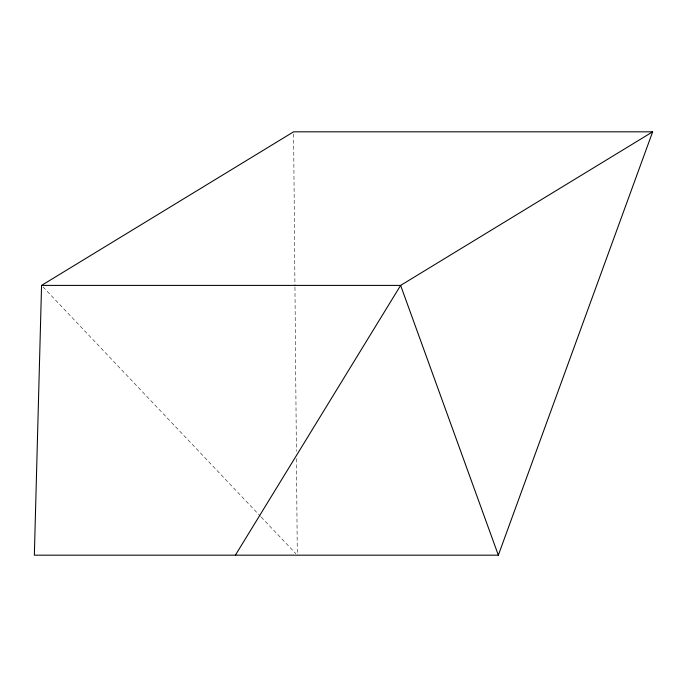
<?xml version="1.0" encoding="UTF-8"?>
<svg xmlns="http://www.w3.org/2000/svg" width="687" height="687" viewBox="0 0 687 687"><rect width="100%" height="100%" fill="white"/><g stroke="black" fill="none" stroke-linecap="round" stroke-linejoin="round"><path stroke-width="0.52" stroke-dasharray="3.44 2.58" d="M43.041 286.96L260.45 516.306M261.189 517.079L295.831 553.619M293.607 133.965L294.946 286.161M294.955 287.235L296.389 451.213M296.458 458.718L297.299 555.173"/><path stroke-width="1.03" d="M41.563 285.406L34.35 555.173L498.341 555.173L652.65 131.827L293.589 131.827L41.563 285.406L400.624 285.406L652.65 131.827M235.392 555.173L400.624 285.406L498.341 555.173"/></g></svg>
